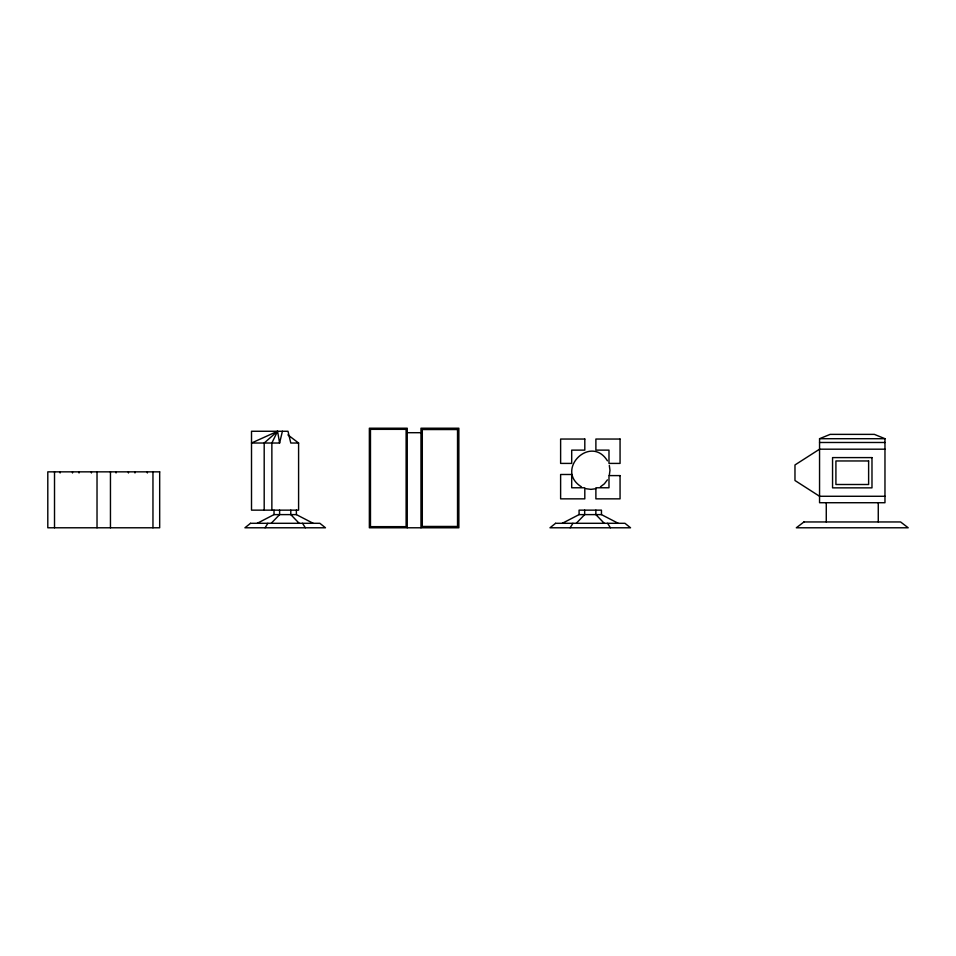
<?xml version="1.0" encoding="UTF-8"?>
<svg xmlns="http://www.w3.org/2000/svg" width="956" height="956" viewBox="0 0 956 956"><rect width="100%" height="100%" fill="white"/><g stroke="black" fill="none" stroke-linecap="round" stroke-linejoin="round"><path stroke-width="1.43" d="M609.319 475.263L609.964 470.34L609.319 465.417M279.606 443.022L277.563 431.264L251.512 443.022L279.606 443.022L282.402 431.264M265.063 527.784L267.859 523.302M570.123 527.784L572.919 523.302M607.418 479.852L604.395 483.796L600.452 486.819M271.217 523.302L279.606 514.615L279.606 510.146M576.277 523.302L584.666 514.615L584.666 510.146M257.236 523.302L274.014 514.615L296.384 514.615L313.174 523.302M562.295 523.302L579.073 514.615L601.455 514.615L618.233 523.302M819.555 438.708L830.155 434.371L874.382 434.371L884.969 438.708L884.969 502.725L819.555 502.725L819.555 438.708L884.969 438.708M595.863 488.719L590.939 489.364L586.016 488.719M407.244 432.698L420.975 432.698M819.555 442.485L884.969 442.485M298.595 443.022L290.791 443.022L287.995 431.264L251.512 431.264L251.512 510.146L298.595 510.146L298.595 443.022L287.899 434.884M884.969 449.189L819.555 449.189L794.974 464.951L794.974 480.51L819.555 496.272L884.969 496.272M581.427 486.819C554.396 470.101 590.7 433.797 607.418 460.828M604.252 523.302L595.863 514.615L595.863 510.146M299.18 523.302L290.791 514.615L290.791 510.146M607.61 523.302L610.406 527.784M302.538 523.302L305.334 527.784M878.265 502.725L878.265 521.952M826.271 502.725L826.271 521.952M601.455 514.615L601.455 510.146L579.073 510.146L579.073 514.615M420.975 527.784L420.975 428.216L458.856 428.216L458.856 527.784L369.363 527.784L369.363 428.216L407.244 428.216L407.244 527.784M296.384 510.146L296.384 514.615M274.014 510.146L274.014 514.615M271.863 510.146L271.863 443.022L277.563 431.264L264.191 443.022L264.191 510.146M152.96 471.846L152.96 527.784M147.355 471.846L147.355 472.969M134.975 471.846L134.975 472.969M128.427 471.846L128.427 472.969M116.058 471.846L116.058 472.969M110.454 471.846L110.454 527.784M97.022 471.846L97.022 527.784M91.418 471.846L91.418 472.969M79.037 471.846L79.037 472.969M72.501 471.846L72.501 472.969M60.12 471.846L60.12 472.969M54.516 471.846L54.516 527.784M250.52 523.302L244.927 527.784L325.47 527.784L319.878 523.302L250.52 523.302M555.579 523.302L549.987 527.784L630.542 527.784L624.949 523.302L555.579 523.302M803.936 521.952L796.324 527.784L908.2 527.784L900.588 521.952L803.936 521.952M406.121 429.34L370.474 429.34L370.474 526.66L406.121 526.66L406.121 429.34M457.53 429.543L422.301 429.543L422.301 526.457L457.53 526.457L457.53 429.543M584.809 439.043L560.622 439.043L560.622 463.409L571.7 463.409L571.7 450.121L584.809 450.121L584.809 439.043M620.062 439.043L595.887 439.043L595.887 450.121L608.984 450.121L608.984 463.409L620.062 463.409L620.062 439.043M871.98 457.601L832.557 457.601L832.557 487.859L871.98 487.859L871.98 457.601M868.622 460.959L835.914 460.959L835.914 484.501L868.622 484.501L868.622 460.959M159.676 471.846L47.8 471.846L47.8 527.784L159.676 527.784L159.676 471.846M571.7 474.487L560.622 474.487L560.622 498.853L584.809 498.853L584.809 487.775L571.7 487.775L571.7 474.487M620.062 475.598L608.984 475.598L608.984 487.775L595.887 487.775L595.887 498.853L620.062 498.853L620.062 475.598"/></g></svg>
